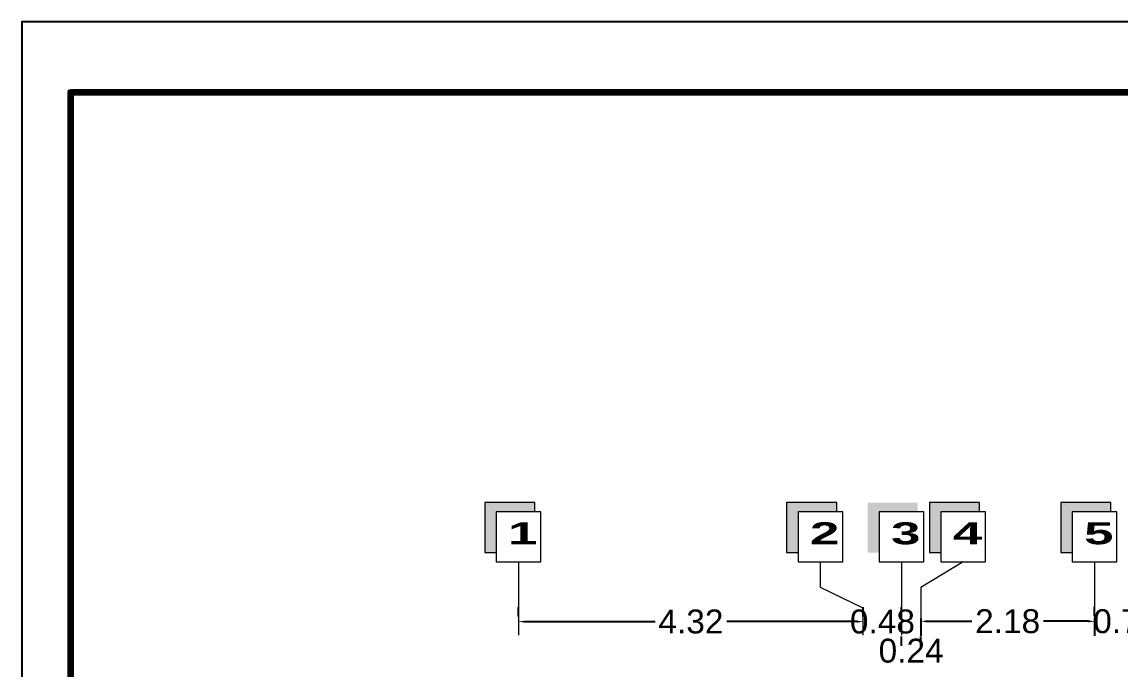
# Model space of a CAD drawing. Header units: inches. Extents: x 37.8 to 126.9, y 5.9 to 51.9.
# Drawn here: x 37.76 to 51.53, y 43.83 to 51.95 of the extents above; entities that cross this region are included whole.
import ezdxf

# ---------------------------------------------------------------- set-up
doc = ezdxf.new("R2010")
doc.units = ezdxf.units.IN
doc.header["$MEASUREMENT"] = 0
doc.layers.add('02', color=253, linetype='Continuous', lineweight=15)
doc.layers.add('KADR', color=69, linetype='Continuous')
doc.layers.add('tak labe', color=34, linetype='Continuous')
doc.styles.add('KH1', font='', dxfattribs={"width": 1.5})
doc.styles.get("Standard").update_dxf_attribs({"font": 'arial.ttf'})
doc.styles.get('KH1').set_extended_font_data('Arial Black')
doc.dimstyles.new('ddd', dxfattribs={"dimtxt": 0.3, "dimasz": 0.078, "dimexe": 0.18, "dimexo": 0.0625, "dimgap": 0.09, "dimtad": 0, "dimzin": 0, "dimdsep": 46, "dimtxsty": 'Standard', "dimcen": 0.02, "dimadec": 0, "dimazin": 0, "dimtfac": 1, "dimtix": 1, "dimtofl": 0, "dimtmove": 0, "dimatfit": 3, "dimfxl": 0, "dimtolj": 1, "dimtzin": 0, "dimarcsym": 0})

# ---------------------------------------------------------------- blocks, each defined once
blk = doc.blocks.new('k5')
at = {"linetype": 'Continuous', "lineweight": 50, "const_width": 0.0725}
blk.add_lwpolyline([(255.11, 44.321), (255.11, 4.017), (283.525, 4.017), (283.525, 44.321)], close=True, dxfattribs=at)
at = {"linetype": 'Continuous', "lineweight": 90}
blk.add_lwpolyline([(283.525, 44.321), (255.11, 44.321), (255.11, 4.017), (283.525, 4.017), (283.525, 5.369)], dxfattribs=at)
at = {"layer": 'KADR'}
blk.add_lwpolyline([(254.5, 3.201), (284.2, 3.201), (284.2, 45.205), (254.5, 45.205)], close=True, dxfattribs=at)
blk = doc.blocks.new('*D38')
at = {"layer": 'Defpoints', "color": 0, "transparency": 16777216}
for p in [(228.89, -210.26), (228.89, -210.26), (233.21, -210.26)]:
    blk.add_point(p, dxfattribs=at)
at = {"layer": 'tak labe', "color": 0, "lineweight": -2, "transparency": 16777216}
for p, q in [((228.89, -210.197), (228.89, -210.08)), ((233.21, -210.197), (233.21, -210.08)), ((228.968, -210.26), (230.602, -210.26)), ((233.132, -210.26), (231.498, -210.26))]:
    blk.add_line(p, q, dxfattribs=at)
at = {"layer": 'tak labe', "color": 0, "transparency": 16777216}
for points in [[(228.968, -210.247), (228.968, -210.273), (228.89, -210.26)], [(233.132, -210.247), (233.132, -210.273), (233.21, -210.26)]]:
    blk.add_solid(points, dxfattribs=at)
at = {"layer": 'tak labe', "color": 0, "transparency": 16777216, "insert": (231.05, -210.26), "char_height": 0.3, "attachment_point": 5}
blk.add_mtext('\\A1;4.32', dxfattribs=at)
blk = doc.blocks.new('*D39')
at = {"layer": 'Defpoints', "color": 0, "transparency": 16777216}
for p in [(233.21, -210.26), (233.69, -210.26), (233.69, -210.26)]:
    blk.add_point(p, dxfattribs=at)
at = {"layer": 'tak labe', "color": 0, "lineweight": -2, "transparency": 16777216}
for p, q in [((233.21, -210.197), (233.21, -210.08)), ((233.69, -210.197), (233.69, -210.08))]:
    blk.add_line(p, q, dxfattribs=at)
at = {"layer": 'tak labe', "color": 0, "transparency": 16777216, "insert": (233.45, -210.26), "char_height": 0.3, "attachment_point": 5}
blk.add_mtext('\\A1;0.48', dxfattribs=at)
blk = doc.blocks.new('*D47')
at = {"layer": 'Defpoints', "color": 0, "transparency": 16777216}
for p in [(233.69, -210.626), (233.93, -210.626), (233.93, -210.626)]:
    blk.add_point(p, dxfattribs=at)
at = {"layer": 'tak labe', "color": 0, "lineweight": -2, "transparency": 16777216}
for p, q in [((233.69, -210.563), (233.69, -210.446)), ((233.93, -210.563), (233.93, -210.446))]:
    blk.add_line(p, q, dxfattribs=at)
at = {"layer": 'tak labe', "color": 0, "transparency": 16777216, "insert": (233.81, -210.626), "char_height": 0.3, "attachment_point": 5}
blk.add_mtext('\\A1;0.24', dxfattribs=at)
blk = doc.blocks.new('*D40')
at = {"layer": 'Defpoints', "color": 0, "transparency": 16777216}
for p in [(233.93, -210.159), (236.11, -210.159), (236.11, -210.256)]:
    blk.add_point(p, dxfattribs=at)
at = {"layer": 'tak labe', "color": 0, "lineweight": -2, "transparency": 16777216}
for p, q in [((233.93, -210.222), (233.93, -210.436)), ((234.008, -210.256), (234.572, -210.256)), ((236.032, -210.256), (235.468, -210.256)), ((236.11, -210.222), (236.11, -210.436))]:
    blk.add_line(p, q, dxfattribs=at)
at = {"layer": 'tak labe', "color": 0, "transparency": 16777216}
for points in [[(234.008, -210.243), (234.008, -210.269), (233.93, -210.256)], [(236.032, -210.243), (236.032, -210.269), (236.11, -210.256)]]:
    blk.add_solid(points, dxfattribs=at)
at = {"layer": 'tak labe', "color": 0, "transparency": 16777216, "insert": (235.02, -210.256), "char_height": 0.3, "attachment_point": 5}
blk.add_mtext('\\A1;2.18', dxfattribs=at)
blk = doc.blocks.new('*D41')
at = {"layer": 'Defpoints', "color": 0, "transparency": 16777216}
for p in [(236.11, -210.256), (236.89, -210.256), (236.89, -210.256)]:
    blk.add_point(p, dxfattribs=at)
at = {"layer": 'tak labe', "color": 0, "lineweight": -2, "transparency": 16777216}
for p, q in [((236.11, -210.193), (236.11, -210.076)), ((236.89, -210.193), (236.89, -210.076))]:
    blk.add_line(p, q, dxfattribs=at)
at = {"layer": 'tak labe', "color": 0, "transparency": 16777216, "insert": (236.5, -210.256), "char_height": 0.3, "attachment_point": 5}
blk.add_mtext('\\A1;0.78', dxfattribs=at)
blk = doc.blocks.new('axxxxx')
at = {"layer": '02', "ltscale": 0.3}
for points in [[(229.094, -208.767), (229.094, -208.882), (228.61, -208.882), (228.61, -209.394), (228.467, -209.394), (228.467, -208.767)], [(232.877, -208.767), (232.877, -208.882), (232.394, -208.882), (232.394, -209.394), (232.25, -209.394), (232.25, -208.767)], [(233.894, -208.767), (233.894, -208.882), (233.41, -208.882), (233.41, -209.394), (233.267, -209.394), (233.267, -208.767)], [(234.667, -208.767), (234.667, -208.882), (234.184, -208.882), (234.184, -209.394), (234.04, -209.394), (234.04, -208.767)], [(236.314, -208.767), (236.314, -208.882), (235.83, -208.882), (235.83, -209.394), (235.687, -209.394), (235.687, -208.767)]]:
    blk.add_hatch(color=256, dxfattribs=at).paths.add_polyline_path(points)
for p, q in [((228.89, -209.509), (228.89, -210.431)), ((233.69, -209.509), (233.69, -210.431)), ((236.11, -209.509), (236.11, -210.431))]:
    blk.add_line(p, q, dxfattribs=at)
for points in [[(229.094, -208.882), (229.094, -208.767), (228.467, -208.767), (228.467, -209.394), (228.61, -209.394)], [(232.877, -208.882), (232.877, -208.767), (232.25, -208.767), (232.25, -209.394), (232.394, -209.394)], [(232.877, -208.882), (232.877, -208.767), (232.25, -208.767), (232.25, -209.394), (232.394, -209.394)], [(234.667, -208.882), (234.667, -208.767), (234.04, -208.767), (234.04, -209.394), (234.184, -209.394)], [(236.314, -208.882), (236.314, -208.767), (235.687, -208.767), (235.687, -209.394), (235.83, -209.394)], [(233.21, -210.431), (233.21, -210.089), (232.674, -209.833), (232.674, -209.509)], [(234.464, -209.509), (233.93, -209.832), (233.93, -210.431)]]:
    blk.add_lwpolyline(points, dxfattribs=at)
for points in [[(229.17, -209.509), (229.17, -208.882), (228.61, -208.882), (228.61, -209.509)], [(232.954, -209.509), (232.954, -208.882), (232.394, -208.882), (232.394, -209.509)], [(233.97, -209.509), (233.97, -208.882), (233.41, -208.882), (233.41, -209.509)], [(234.744, -209.509), (234.744, -208.882), (234.184, -208.882), (234.184, -209.509)], [(236.39, -209.509), (236.39, -208.882), (235.83, -208.882), (235.83, -209.509)]]:
    blk.add_lwpolyline(points, close=True, dxfattribs=at)
at = {"layer": '02', "ltscale": 0.3, "style": 'KH1', "width": 1.5}
for s, p in [('1', (228.758, -209.29)), ('2', (232.542, -209.29)), ('3', (233.558, -209.29)), ('4', (234.332, -209.29)), ('5', (235.978, -209.29))]:
    blk.add_text(s, height=0.276, dxfattribs=at).set_placement(p)
at = {"layer": 'tak labe'}
for base, p1, p2, picture, middle in [((228.89, -210.26), (233.21, -210.26), (228.89, -210.26), '*D38', (231.05, -210.26)), ((233.69, -210.26), (233.21, -210.26), (233.69, -210.26), '*D39', (233.45, -210.26)), ((236.11, -210.256), (233.93, -210.159), (236.11, -210.159), '*D40', (235.02, -210.256)), ((236.89, -210.256), (236.11, -210.256), (236.89, -210.256), '*D41', (236.5, -210.256)), ((233.93, -210.626), (233.69, -210.626), (233.93, -210.626), '*D47', (233.81, -210.626))]:
    dim = blk.add_linear_dim(base=base, p1=p1, p2=p2, dimstyle='ddd', dxfattribs=at)
    dim.commit()
    dim.dimension.update_dxf_attribs({"geometry": picture, "text_midpoint": middle})

msp = doc.modelspace()

# ---------------------------------------------------------------- block references
for name, p in [('k5', (-216.73805, 6.74042)), ('axxxxx', (-184.9028, 254.68694))]:
    msp.add_blockref(name, p)

doc.saveas('drawing.dxf')
